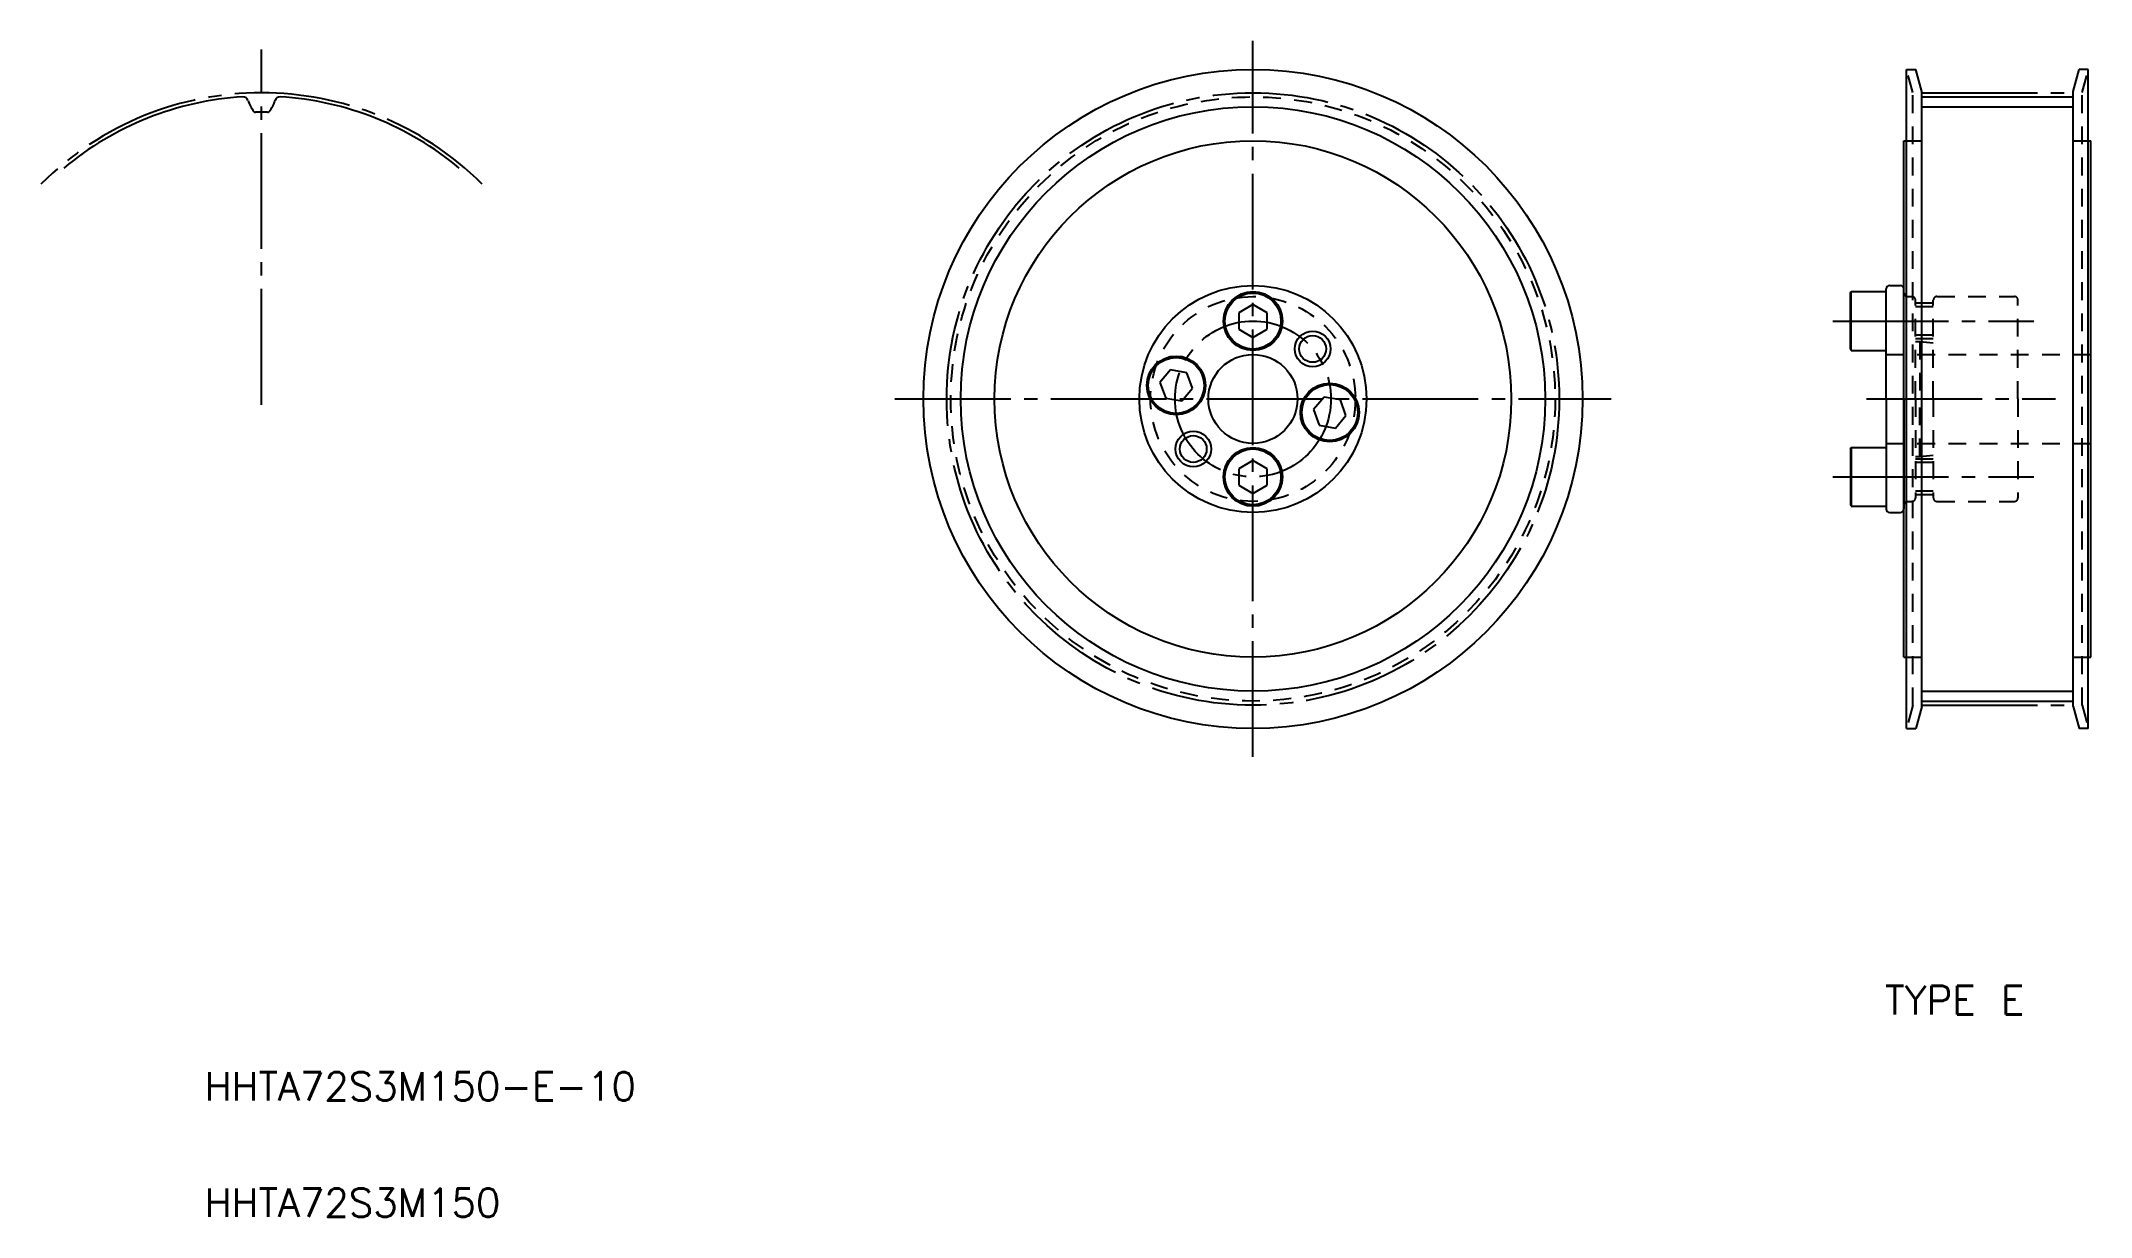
# Model space of a CAD drawing. Extents: x 44 to 274, y 111 to 243.
import ezdxf
from ezdxf.enums import TextEntityAlignment as Align

# ---------------------------------------------------------------- set-up
doc = ezdxf.new("R2010")
doc.units = 0
doc.linetypes.add('CENTER', pattern=[17.5, 13, -1.5, 1.5, -1.5])
doc.linetypes.add('DASHED', pattern=[3.5, 2, -1.5])
doc.layers.get('0').update_dxf_attribs({"linetype": 'CONTINUOUS'})
doc.layers.add('CENTER', color=1, linetype='CENTER')
doc.styles.get("Standard").update_dxf_attribs({"font": 'txt.shx', "bigfont": '@extfont2.shx'})

msp = doc.modelspace()

# ---------------------------------------------------------------- linework, layer by layer
at = {"color": 7, "linetype": 'CONTINUOUS'}
for p, q in [((253.38, 240.24), (254.42, 240.24)), ((253.38, 166.24), (253.38, 240.24)), ((255.08, 237.77), (254.42, 240.24)), ((272.08, 237.77), (272.74, 240.24)), ((273.78, 240.24), (272.74, 240.24)), ((273.78, 166.24), (273.78, 240.24)), ((255.08, 168.7), (255.08, 237.77)), ((255.08, 237.16), (272.08, 237.16)), ((272.08, 168.7), (272.08, 237.77)), ((253.08, 174.24), (253.08, 232.24)), ((253.08, 232.24), (253.38, 232.24)), ((273.78, 232.24), (274.08, 232.24)), ((274.08, 174.24), (274.08, 232.24)), ((247.08, 215.13), (247.17, 215.29)), ((247.08, 208.85), (247.08, 215.13)), ((247.17, 208.69), (247.17, 215.29)), ((247.17, 215.29), (251.08, 215.29)), ((251.08, 203.24), (251.08, 215.59)), ((251.08, 208.69), (251.08, 215.29)), ((251.48, 215.99), (252.68, 215.99)), ((253.08, 203.24), (253.08, 215.59)), ((180, 213.84), (178.4, 212.91)), ((178.4, 212.91), (178.4, 211.07)), ((181.6, 212.91), (180, 213.84)), ((181.6, 211.07), (181.6, 212.91)), ((251.08, 209.99), (251.08, 213.99)), ((178.4, 211.07), (180, 210.14)), ((180, 210.14), (181.6, 211.07)), ((247.08, 208.85), (247.17, 208.69)), ((247.17, 208.69), (251.08, 208.69)), ((251.08, 209.41), (251.08, 209.41)), ((170.75, 206.5), (169.56, 205.08)), ((169.56, 205.08), (170.2, 203.34)), ((172.57, 206.17), (170.75, 206.5)), ((173.2, 204.44), (172.57, 206.17)), ((251.08, 206.33), (251.08, 206.33)), ((170.2, 203.34), (172.02, 203.02)), ((172.02, 203.02), (173.2, 204.44)), ((187.99, 203.46), (186.8, 202.04)), ((189.81, 203.14), (187.99, 203.46)), ((190.44, 201.4), (189.81, 203.14)), ((251.08, 203.24), (251.08, 190.89)), ((253.08, 203.24), (253.08, 190.89)), ((186.8, 202.04), (187.43, 200.31)), ((187.43, 200.31), (189.25, 199.98)), ((189.25, 199.98), (190.44, 201.4)), ((180, 196.34), (178.4, 195.41)), ((181.6, 195.41), (180, 196.34)), ((247.08, 197.63), (247.17, 197.79)), ((247.08, 197.63), (247.08, 191.35)), ((247.17, 197.79), (251.08, 197.79)), ((247.17, 197.79), (247.17, 191.19)), ((251.08, 197.79), (251.08, 191.19)), ((251.08, 196.49), (251.08, 192.49)), ((178.4, 195.41), (178.4, 193.57)), ((178.4, 193.57), (180, 192.64)), ((180, 192.64), (181.6, 193.57)), ((181.6, 193.57), (181.6, 195.41)), ((247.08, 191.35), (247.17, 191.19)), ((247.17, 191.19), (251.08, 191.19)), ((251.48, 190.49), (252.68, 190.49)), ((253.08, 174.24), (253.38, 174.24)), ((273.78, 174.24), (274.08, 174.24)), ((255.08, 168.7), (254.42, 166.24)), ((255.08, 169.32), (272.08, 169.32)), ((272.08, 168.7), (272.74, 166.24)), ((253.38, 166.24), (254.42, 166.24)), ((273.78, 166.24), (272.74, 166.24))]:
    msp.add_line(p, q, dxfattribs=at)
at = {"color": 3, "linetype": 'DASHED'}
for p, q in [((254.08, 237.64), (253.38, 240.24)), ((273.08, 237.64), (273.78, 240.24)), ((254.08, 168.84), (254.08, 237.64)), ((273.08, 168.84), (273.08, 237.64)), ((253.38, 232.24), (255.08, 232.24)), ((272.08, 232.24), (273.78, 232.24)), ((253.49, 214.74), (253.98, 214.74)), ((254.38, 203.24), (254.38, 214.34)), ((256.38, 203.24), (256.38, 214.34)), ((256.78, 214.74), (265.48, 214.74)), ((265.88, 203.24), (265.88, 214.34)), ((256.38, 213.99), (254.38, 213.99)), ((256.38, 213.59), (254.38, 213.59)), ((256.38, 210.39), (254.38, 210.39)), ((256.38, 209.99), (254.38, 209.99)), ((254.38, 209.69), (254.88, 209.69)), ((254.88, 209.69), (254.88, 203.24)), ((254.88, 209.69), (256.38, 209.54)), ((251.08, 208.24), (274.08, 208.24)), ((254.38, 203.24), (254.38, 192.14)), ((254.88, 196.79), (254.88, 203.24)), ((256.38, 203.24), (256.38, 192.14)), ((265.88, 203.24), (265.88, 192.14)), ((251.08, 198.24), (274.08, 198.24)), ((254.38, 196.79), (254.88, 196.79)), ((256.38, 196.49), (254.38, 196.49)), ((256.38, 196.09), (254.38, 196.09)), ((254.88, 196.79), (256.38, 196.94)), ((253.49, 191.74), (253.98, 191.74)), ((256.38, 192.89), (254.38, 192.89)), ((256.38, 192.49), (254.38, 192.49)), ((256.78, 191.74), (265.48, 191.74)), ((253.38, 174.24), (255.08, 174.24)), ((272.08, 174.24), (273.78, 174.24)), ((254.08, 168.84), (253.38, 166.24)), ((273.08, 168.84), (273.78, 166.24))]:
    msp.add_line(p, q, dxfattribs=at)
at = {"color": 3, "linetype": 'CONTINUOUS'}
for p, q in [((255.08, 236.05), (272.08, 236.05)), ((255.08, 170.43), (272.08, 170.43))]:
    msp.add_line(p, q, dxfattribs=at)
at = {"color": 7, "linetype": 'CONTINUOUS'}
for centre, radius in [((180, 203.24), 37), ((180, 203.24), 29), ((180, 203.24), 12.75), ((180, 211.99), 3.3), ((180, 211.99), 3.14), ((186.7, 208.86), 1.5), ((180, 203.24), 5), ((188.62, 201.72), 3.3), ((188.62, 201.72), 3.14), ((173.3, 197.62), 1.5), ((180, 194.49), 3.3), ((180, 194.49), 3.14)]:
    msp.add_circle(centre, radius, dxfattribs=at)
at = {"color": 3, "linetype": 'DASHED'}
for radius in [33.92, 11.5]:
    msp.add_circle((180, 203.24), radius, dxfattribs=at)
at = {"color": 3, "linetype": 'CONTINUOUS'}
msp.add_circle((180, 203.24), 32.81, dxfattribs=at)
at = {"color": 3}
for centre in [(186.7, 208.86), (173.3, 197.62)]:
    msp.add_circle(centre, 2, dxfattribs=at)
at = {"color": 7}
for radius in [3.3, 3.14]:
    msp.add_circle((171.38, 204.76), radius, dxfattribs=at)
at = {"color": 7, "linetype": 'CONTINUOUS'}
for centre, radius, start, end in [((68.7, 202.69), 34.54, 93.4613, 130), ((66.65, 236.61), 0.55, 15.9993, 93.4613), ((70.75, 236.61), 0.55, 86.5387, 164.0007), ((68.7, 202.69), 34.54, 50, 86.5387), ((70.33, 237.66), 3.27, 195.9993, 220.6127), ((68.03, 235.69), 0.25, 220.6127, 271.1652), ((68.7, 202.69), 32.77, 90, 91.1652), ((68.7, 202.69), 32.77, 88.8348, 90), ((69.37, 235.69), 0.25, 268.8348, 319.3873), ((67.08, 237.66), 3.27, 319.3873, 344.0007), ((251.48, 215.59), 0.4, 90, 180), ((252.68, 215.59), 0.4, 0, 90), ((251.48, 190.89), 0.4, 180, 270), ((252.68, 190.89), 0.4, 270, 0)]:
    msp.add_arc(centre, radius, start, end, dxfattribs=at)
at = {"color": 3, "linetype": 'DASHED'}
for centre, radius, start, end in [((253.49, 215.15), 0.41, 180, 270), ((253.98, 214.34), 0.4, 0, 90), ((256.78, 214.34), 0.4, 90, 180), ((265.48, 214.34), 0.4, 0, 90), ((253.49, 191.33), 0.41, 90, 180), ((253.98, 192.14), 0.4, 270, 0), ((256.78, 192.14), 0.4, 180, 270), ((265.48, 192.14), 0.4, 270, 0)]:
    msp.add_arc(centre, radius, start, end, dxfattribs=at)
at = {"layer": 'CENTER', "color": 1, "linetype": 'CENTER'}
for p, q in [((68.7, 202.6), (68.7, 242.49)), ((180, 163.04), (180, 243.44)), ((255.08, 237.62), (272.08, 237.62)), ((245.08, 211.99), (267.68, 211.99)), ((139.8, 203.24), (220.2, 203.24)), ((248.87, 203.24), (270.08, 203.24)), ((245.08, 194.49), (267.68, 194.49)), ((255.08, 168.86), (272.08, 168.86))]:
    msp.add_line(p, q, dxfattribs=at)
for radius in [34.38, 8.75]:
    msp.add_circle((180, 203.24), radius, dxfattribs=at)
msp.add_arc((68.7, 202.6), 35.02, 45, 135, dxfattribs=at)

# ---------------------------------------------------------------- texts
at = {"color": 7, "linetype": 'CONTINUOUS'}
msp.add_text('TYPE E', height=3.2, dxfattribs=at).set_placement((258.77, 135.73), align=Align.MIDDLE_CENTER)
for s, p in [('HHTA72S3M150-E-10', (62.32, 124.45)), ('HHTA72S3M150', (62.32, 111.38))]:
    msp.add_text(s, height=3.2, dxfattribs=at).set_placement(p)

doc.saveas('drawing.dxf')
